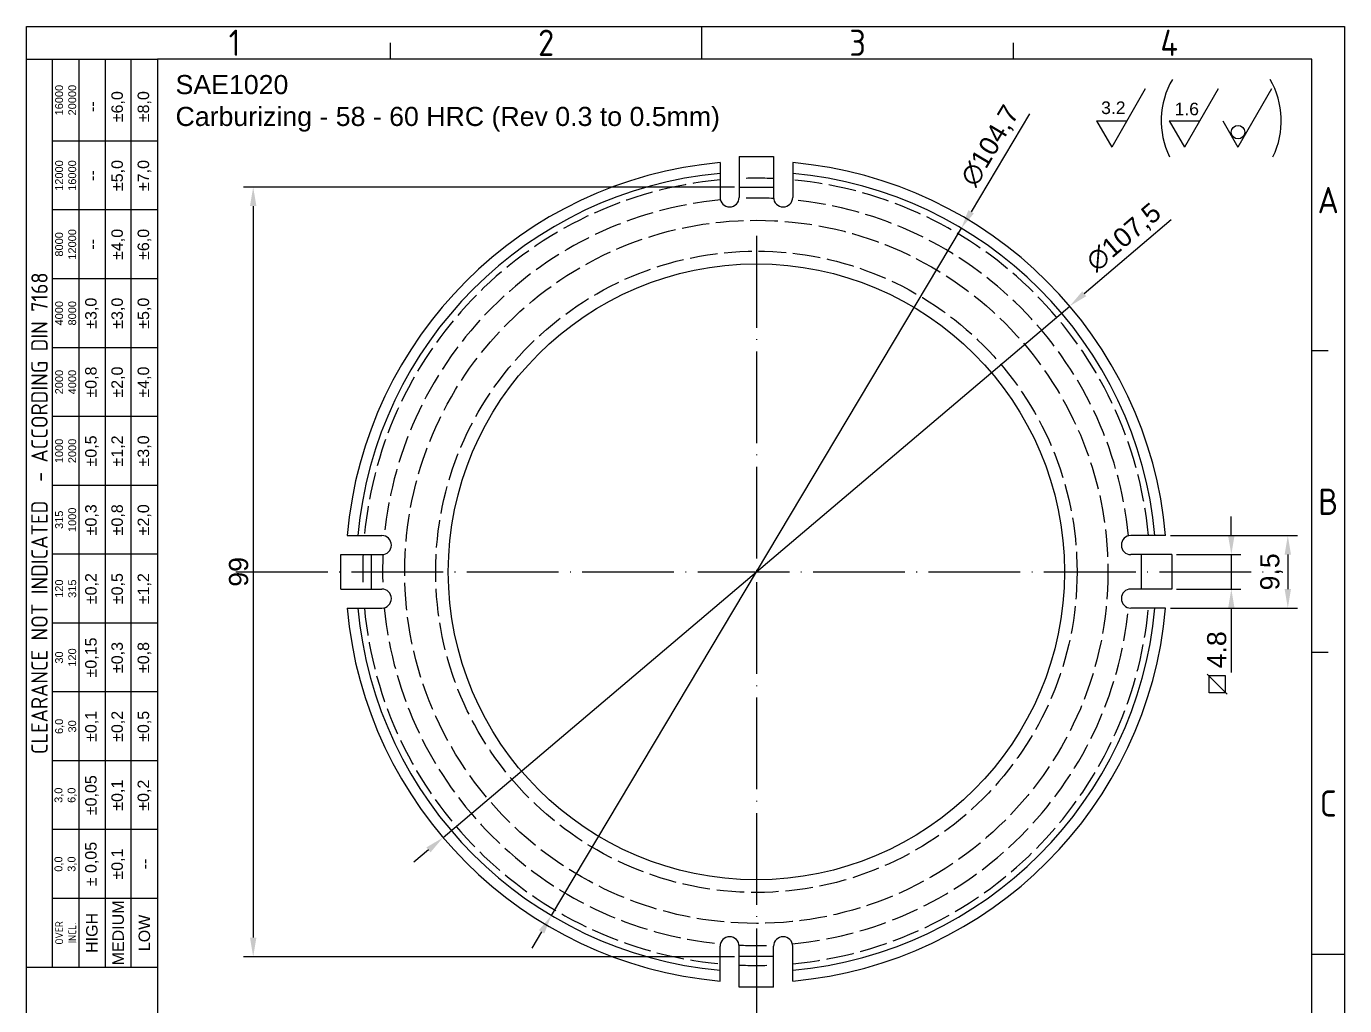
# Model space of a CAD drawing. Header units: millimetres. Extents: x 1860 to 2032, y 1235 to 1476.
# Drawn here: x 1859.6 to 2032.1, y 1348.2 to 1476.4 of the extents above; entities that cross this region are included whole.
import ezdxf
from ezdxf.enums import TextEntityAlignment as Align

# ---------------------------------------------------------------- set-up
doc = ezdxf.new("R2010")
doc.units = ezdxf.units.MM
doc.linetypes.add('ACAD_ISO02W100', pattern=[15, 12, -3])
doc.linetypes.add('ACAD_ISO04W100', pattern=[30, 24, -3, 0, -3])
for name, color, linetype, lineweight in [('AM_0', 7, 'Continuous', 30), ('AM_4', 1, 'ACAD_ISO04W100', 25), ('AM_5', 3, 'Continuous', 25), ('AM_9', 40, 'ACAD_ISO02W100', 25)]:
    doc.layers.add(name, color=color, linetype=linetype, lineweight=lineweight)
doc.styles.add('ACISOTS', font='isocp.shx', dxfattribs={"height": 1})
doc.styles.get("Standard").update_dxf_attribs({"font": 'arial.ttf'})
doc.dimstyles.new('ISO-25', dxfattribs={"dimtxt": 2.5, "dimasz": 2.5, "dimexe": 1.25, "dimexo": 0.625, "dimtad": 1, "dimtxsty": 'Standard', "dimcen": 2.5, "dimadec": 0, "dimazin": 0, "dimtfac": 1, "dimtmove": 0, "dimatfit": 3, "dimfxl": 1, "dimarcsym": 0})

# ---------------------------------------------------------------- blocks, each defined once
blk = doc.blocks.new('*D75')
at = {"layer": 'AM_5', "color": 0, "lineweight": -2, "ltscale": 0.5, "transparency": 16777216}
for p, q in [((2009.4, 1451.04), (1998.02, 1441.39)), ((1914.13, 1370.24), (1996.11, 1439.77)), ((1912.22, 1368.62), (1910.31, 1367))]:
    blk.add_line(p, q, dxfattribs=at)
at = {"layer": 'AM_5', "color": 0, "ltscale": 0.5, "transparency": 16777216}
for points in [[(1997.75, 1441.71), (1998.28, 1441.07), (1996.11, 1439.77)], [(1911.95, 1368.94), (1912.49, 1368.3), (1914.13, 1370.24)]]:
    blk.add_solid(points, dxfattribs=at)
at = {"layer": 'Defpoints', "color": 0, "ltscale": 0.5, "transparency": 16777216}
for p in [(1996.11, 1439.77), (1914.13, 1370.24)]:
    blk.add_point(p, dxfattribs=at)
at = {"layer": 'AM_5', "color": 0, "ltscale": 0.5, "transparency": 16777216, "insert": (2003.26, 1448.68), "char_height": 2.5, "attachment_point": 5, "rotation": 40.3026}
blk.add_mtext('∅107,5', dxfattribs=at)
blk = doc.blocks.new('*D76')
at = {"layer": 'AM_5', "color": 0, "lineweight": -2, "ltscale": 0.5, "transparency": 16777216}
for p, q in [((1990.85, 1464.91), (1983.21, 1452.11)), ((1928.3, 1360.04), (1981.93, 1449.96)), ((1927.02, 1357.9), (1925.74, 1355.75))]:
    blk.add_line(p, q, dxfattribs=at)
at = {"layer": 'AM_5', "color": 0, "ltscale": 0.5, "transparency": 16777216}
for points in [[(1982.85, 1452.33), (1983.57, 1451.9), (1981.93, 1449.96)], [(1926.66, 1358.11), (1927.38, 1357.68), (1928.3, 1360.04)]]:
    blk.add_solid(points, dxfattribs=at)
at = {"layer": 'Defpoints', "color": 0, "ltscale": 0.5, "transparency": 16777216}
for p in [(1981.93, 1449.96), (1928.3, 1360.04)]:
    blk.add_point(p, dxfattribs=at)
at = {"layer": 'AM_5', "color": 0, "ltscale": 0.5, "transparency": 16777216, "insert": (1985.81, 1460.7), "char_height": 2.5, "attachment_point": 5, "rotation": 59.1886}
blk.add_mtext('∅104,7', dxfattribs=at)
blk = doc.blocks.new('*D91')
at = {"layer": 'AM_5', "color": 0, "lineweight": -2, "ltscale": 0.5, "transparency": 16777216}
for p, q in [((2017.25, 1409.75), (2017.25, 1412.25)), ((2010.09, 1407.25), (2018.5, 1407.25)), ((2017.25, 1407.25), (2017.25, 1402.75)), ((2010.09, 1402.75), (2018.5, 1402.75)), ((2017.25, 1400.25), (2017.25, 1391.85))]:
    blk.add_line(p, q, dxfattribs=at)
at = {"layer": 'AM_5', "color": 0, "ltscale": 0.5, "transparency": 16777216}
for points in [[(2016.83, 1409.75), (2017.67, 1409.75), (2017.25, 1407.25)], [(2016.83, 1400.25), (2017.67, 1400.25), (2017.25, 1402.75)]]:
    blk.add_solid(points, dxfattribs=at)
at = {"layer": 'Defpoints', "color": 0, "ltscale": 0.5, "transparency": 16777216}
for p in [(2009.47, 1407.25), (2009.47, 1402.75), (2017.25, 1402.75)]:
    blk.add_point(p, dxfattribs=at)
at = {"layer": 'AM_5', "color": 0, "ltscale": 0.5, "transparency": 16777216, "insert": (2015.35, 1394.8), "char_height": 2.5, "attachment_point": 5, "rotation": 90}
blk.add_mtext('4.8', dxfattribs=at)
blk = doc.blocks.new('*D92')
at = {"layer": 'AM_5', "color": 0, "lineweight": -2, "ltscale": 0.5, "transparency": 16777216}
for p, q in [((2009.28, 1409.75), (2025.89, 1409.75)), ((2024.64, 1407.25), (2024.64, 1402.75)), ((2009.28, 1400.25), (2025.89, 1400.25))]:
    blk.add_line(p, q, dxfattribs=at)
at = {"layer": 'AM_5', "color": 0, "ltscale": 0.5, "transparency": 16777216}
for points in [[(2024.22, 1407.25), (2025.06, 1407.25), (2024.64, 1409.75)], [(2024.22, 1402.75), (2025.06, 1402.75), (2024.64, 1400.25)]]:
    blk.add_solid(points, dxfattribs=at)
at = {"layer": 'Defpoints', "color": 0, "ltscale": 0.5, "transparency": 16777216}
for p in [(2008.66, 1409.75), (2008.66, 1400.25), (2024.64, 1400.25)]:
    blk.add_point(p, dxfattribs=at)
at = {"layer": 'AM_5', "color": 0, "ltscale": 0.5, "transparency": 16777216, "insert": (2022.51, 1405), "char_height": 2.5, "attachment_point": 5, "rotation": 90}
blk.add_mtext('9,5', dxfattribs=at)
blk = doc.blocks.new('*D94')
at = {"layer": 'AM_5', "color": 0, "lineweight": -2, "ltscale": 0.5, "transparency": 16777216}
for p, q in [((1952.24, 1455.35), (1888.04, 1455.35)), ((1889.29, 1452.85), (1889.29, 1357.15)), ((1952.24, 1354.65), (1888.04, 1354.65))]:
    blk.add_line(p, q, dxfattribs=at)
at = {"layer": 'AM_5', "color": 0, "ltscale": 0.5, "transparency": 16777216}
for points in [[(1888.87, 1452.85), (1889.71, 1452.85), (1889.29, 1455.35)], [(1888.87, 1357.15), (1889.71, 1357.15), (1889.29, 1354.65)]]:
    blk.add_solid(points, dxfattribs=at)
at = {"layer": 'Defpoints', "color": 0, "ltscale": 0.5, "transparency": 16777216}
for p in [(1952.87, 1455.35), (1889.29, 1354.65), (1952.87, 1354.65)]:
    blk.add_point(p, dxfattribs=at)
at = {"layer": 'AM_5', "color": 0, "ltscale": 0.5, "transparency": 16777216, "insert": (1887.39, 1405), "char_height": 2.5, "attachment_point": 5, "rotation": 90}
blk.add_mtext('99', dxfattribs=at)

msp = doc.modelspace()

# ---------------------------------------------------------------- linework, layer by layer
at = {"color": 135, "lineweight": 25}
for p, q in [((1859.616, 1235.277), (1859.616, 1476.375)), ((1859.616, 1476.375), (2032.074, 1476.375)), ((1947.99, 1472.085), (1947.99, 1476.375)), ((2032.074, 1476.375), (2032.074, 1235.277)), ((1907.235, 1472.085), (1907.235, 1474.23)), ((1988.745, 1472.085), (1988.745, 1474.23)), ((1863.048, 1353.252), (1863.048, 1472.085)), ((1866.48, 1472.085), (1866.48, 1353.252)), ((1869.912, 1472.085), (1869.912, 1353.252)), ((1873.344, 1353.252), (1873.344, 1472.085)), ((1876.776, 1461.36), (1863.048, 1461.36)), ((1876.776, 1452.351), (1863.048, 1452.351)), ((1876.776, 1443.342), (1863.048, 1443.342)), ((1876.776, 1434.333), (1863.048, 1434.333)), ((2029.929, 1433.904), (2027.784, 1433.904)), ((1876.776, 1425.324), (1863.048, 1425.324)), ((1876.776, 1416.315), (1863.048, 1416.315)), ((1876.776, 1407.306), (1863.048, 1407.306)), ((1876.776, 1398.297), (1863.048, 1398.297)), ((2029.929, 1394.436), (2027.784, 1394.436)), ((1876.776, 1389.288), (1863.048, 1389.288)), ((1876.776, 1380.279), (1863.048, 1380.279)), ((1876.776, 1371.27), (1863.048, 1371.27)), ((1876.776, 1362.261), (1863.048, 1362.261)), ((2027.784, 1354.968), (2032.074, 1354.968))]:
    msp.add_line(p, q, dxfattribs=at)
for p, q in [((1876.776, 1472.085), (1876.776, 1239.567)), ((2027.784, 1472.085), (1876.776, 1472.085)), ((2027.784, 1239.567), (2027.784, 1472.085))]:
    msp.add_line(p, q)
msp.add_lwpolyline([(1876.776, 1472.085), (1876.776, 1353.252), (1859.616, 1353.252), (1859.616, 1472.085)], close=True, dxfattribs=at)
at = {"layer": 'AM_0', "ltscale": 0.5}
for p, q in [((1952.867, 1459.354), (1957.367, 1459.354)), ((1952.867, 1459.354), (1952.867, 1455.354)), ((1957.367, 1459.354), (1957.367, 1455.354)), ((1957.367, 1459.354), (1957.367, 1455.354)), ((1950.367, 1458.543), (1950.367, 1454.002)), ((1959.867, 1458.543), (1959.867, 1454.002)), ((1952.867, 1455.354), (1957.367, 1455.354)), ((1952.867, 1455.354), (1952.867, 1454.002)), ((1957.367, 1455.354), (1957.367, 1454.002)), ((1951.617, 1452.752), (1951.617, 1452.752)), ((1958.617, 1452.752), (1958.617, 1452.752)), ((1901.577, 1409.754), (1906.119, 1409.754)), ((2008.657, 1409.754), (2004.115, 1409.754)), ((1907.369, 1408.504), (1907.369, 1408.504)), ((2002.865, 1408.504), (2002.865, 1408.504)), ((1900.767, 1402.754), (1900.767, 1407.254)), ((1900.767, 1407.254), (1904.767, 1407.254)), ((1900.767, 1407.254), (1904.767, 1407.254)), ((1904.767, 1402.754), (1904.767, 1407.254)), ((1904.767, 1407.254), (1906.119, 1407.254)), ((2005.467, 1407.254), (2004.115, 1407.254)), ((2009.467, 1407.254), (2005.467, 1407.254)), ((2005.467, 1407.254), (2005.467, 1402.754)), ((2009.467, 1407.254), (2009.467, 1402.754)), ((1900.767, 1402.754), (1904.767, 1402.754)), ((1904.767, 1402.754), (1906.119, 1402.754)), ((2005.467, 1402.754), (2004.115, 1402.754)), ((2009.467, 1402.754), (2005.467, 1402.754)), ((2009.467, 1402.754), (2005.467, 1402.754)), ((1907.369, 1401.504), (1907.369, 1401.504)), ((2002.865, 1401.504), (2002.865, 1401.504)), ((1901.577, 1400.254), (1906.119, 1400.254)), ((2008.657, 1400.254), (2004.115, 1400.254)), ((1951.617, 1357.256), (1951.617, 1357.256)), ((1958.617, 1357.256), (1958.617, 1357.256)), ((1950.367, 1351.464), (1950.367, 1356.006)), ((1952.867, 1354.654), (1952.867, 1356.006)), ((1957.367, 1354.654), (1957.367, 1356.006)), ((1959.867, 1351.464), (1959.867, 1356.006)), ((1952.867, 1350.654), (1952.867, 1354.654)), ((1957.367, 1354.654), (1952.867, 1354.654)), ((1952.867, 1350.654), (1952.867, 1354.654)), ((1957.367, 1350.654), (1957.367, 1354.654)), ((1957.367, 1350.654), (1952.867, 1350.654))]:
    msp.add_line(p, q, dxfattribs=at)
msp.add_circle((1955.117, 1405.004), 40.3, dxfattribs=at)
for centre, radius, start, end in [((1955.117, 1405.004), 53.75, 95.06996, 174.93004), ((1955.117, 1405.004), 53.75, 5.06996, 84.93004), ((1955.117, 1405.004), 52.35, 95.20592, 174.79408), ((1955.117, 1405.004), 52.35, 5.20592, 84.79408), ((1951.617, 1454.002), 1.25, 180, 270), ((1951.617, 1454.002), 1.25, 270, 0), ((1958.617, 1454.002), 1.25, 180, 270), ((1958.617, 1454.002), 1.25, 270, 0), ((1906.119, 1408.504), 1.25, 0, 90), ((2004.115, 1408.504), 1.25, 90, 180), ((1906.119, 1408.504), 1.25, 270, 0), ((2004.115, 1408.504), 1.25, 180, 270), ((1906.119, 1401.504), 1.25, 360, 90), ((2004.115, 1401.504), 1.25, 90, 180), ((1906.119, 1401.504), 1.25, 270, 0), ((2004.115, 1401.504), 1.25, 180, 270), ((1955.117, 1405.004), 53.75, 185.06996, 264.93004), ((1955.117, 1405.004), 52.35, 185.20592, 264.79408), ((1955.117, 1405.004), 53.75, 275.06996, 354.93004), ((1955.117, 1405.004), 52.35, 275.20592, 354.79408), ((1951.617, 1356.006), 1.25, 90, 180), ((1951.617, 1356.006), 1.25, 0, 90), ((1958.617, 1356.006), 1.25, 90, 180), ((1958.617, 1356.006), 1.25, 0, 90)]:
    msp.add_arc(centre, radius, start, end, dxfattribs=at)
at = {"layer": 'AM_4', "ltscale": 0.5}
for p, q in [((1955.117, 1448.947), (1955.117, 1304.368)), ((1887.038, 1405.004), (2023.196, 1405.004))]:
    msp.add_line(p, q, dxfattribs=at)
at = {"layer": 'AM_5'}
for p, q in [((2005.996, 1468.187), (2001.6, 1460.573)), ((2015.515, 1468.187), (2011.119, 1460.573)), ((2022.514, 1468.187), (2018.119, 1460.573)), ((1999.602, 1464.034), (2003.598, 1464.034)), ((1999.602, 1464.034), (2001.6, 1460.573)), ((2009.121, 1464.034), (2013.117, 1464.034)), ((2009.121, 1464.034), (2011.119, 1460.573)), ((2016.121, 1464.034), (2018.119, 1460.573))]:
    msp.add_line(p, q, dxfattribs=at)
at = {"layer": 'AM_5', "ltscale": 0.5}
msp.add_line((2016.708, 1388.993), (2014.095, 1391.606), dxfattribs=at)
msp.add_lwpolyline([(2014.346, 1389.156), (2014.346, 1391.444), (2016.457, 1391.444), (2016.457, 1389.156)], close=True, dxfattribs=at)
at = {"layer": 'AM_5'}
msp.add_circle((2018.126, 1462.534), 0.886, dxfattribs=at)
for centre, start, end in [((2018.842, 1464.026), 149.81687, 205.95777), ((2013.025, 1464.026), 334.04223, 30.18313)]:
    msp.add_arc(centre, 10.76, start, end, dxfattribs=at)
at = {"layer": 'AM_9', "ltscale": 0.3}
for radius in [46, 41.95]:
    msp.add_circle((1955.117, 1405.004), radius, dxfattribs=at)
for radius, start, end in [(51.5, 95.29208, 174.70792), (51.5, 87.49599, 92.50401), (51.5, 5.29208, 84.70792), (48.9, 87.35214, 92.64786), (48.9, 95.52371, 174.47629), (48.9, 5.52371, 84.47629), (48.9, 177.35214, 182.64786), (51.5, 177.49599, 182.50401), (51.5, 185.29208, 264.70792), (48.9, 185.52371, 264.47629), (48.9, 275.52371, 354.47629), (51.5, 275.29208, 354.70792), (48.9, 267.35214, 272.64786), (51.5, 267.49599, 272.50401)]:
    msp.add_arc((1955.117, 1405.004), radius, start, end, dxfattribs=at)

# ---------------------------------------------------------------- texts
at = {"color": 135, "lineweight": 25, "style": 'ACISOTS'}
for s, p in [('1', (1886.858, 1474.23)), ('2', (1927.613, 1474.23)), ('3', (1968.368, 1474.23)), ('4', (2009.123, 1474.23)), ('A', (2029.929, 1453.638)), ('B', (2029.929, 1414.17)), ('C', (2029.929, 1374.702))]:
    msp.add_text(s, height=3.432, dxfattribs=at).set_placement(p, align=Align.MIDDLE)
at = {"color": 135, "lineweight": 25, "attachment_point": 5, "rotation": 90}
for s, insert, char_height, width in [('16000\\P20000', (1864.764, 1466.722), 1.0296, 10.725), ('±6,0', (1871.628, 1465.864), 1.5015, 9.009), ('±8,0', (1875.06, 1465.864), 1.5015, 9.009), ('--', (1868.196, 1465.864), 1.5015, 9.009), ('12000\\P16000', (1864.764, 1456.855), 1.0296, 9.009), ('--', (1868.196, 1456.855), 1.5015, 9.009), ('±5,0', (1871.628, 1456.855), 1.5015, 9.009), ('±7,0', (1875.06, 1456.855), 1.5015, 9.009), ('8000\\P12000', (1864.764, 1447.846), 1.0296, 9.009), ('±4,0', (1871.628, 1447.846), 1.5015, 9.009), ('±6,0', (1875.06, 1447.846), 1.5015, 9.009), ('--', (1868.196, 1447.846), 1.5015, 9.009), ('{\\Fisocp.shx|c0;CLEARANCE NOT INDICATED  - ACCORDING DIN 7168}', (1861.332, 1412.668), 2.145, 118.833), ('4000\\P8000', (1864.764, 1438.837), 1.0296, 9.009), ('±3,0', (1868.196, 1438.837), 1.5015, 9.009), ('±3,0', (1871.628, 1438.837), 1.5015, 9.009), ('±5,0', (1875.06, 1438.837), 1.5015, 9.009), ('±0,8', (1868.196, 1429.828), 1.5015, 9.009), ('±2,0', (1871.628, 1429.828), 1.5015, 9.009), ('±4,0', (1875.06, 1429.828), 1.5015, 9.009), ('2000\\P4000', (1864.764, 1429.828), 1.0296, 9.009), ('1000\\P2000', (1864.764, 1420.819), 1.0296, 9.009), ('±0,5', (1868.196, 1420.819), 1.5015, 9.009), ('±1,2', (1871.628, 1420.819), 1.5015, 9.009), ('±3,0', (1875.06, 1420.819), 1.5015, 9.009), ('315\\P1000', (1864.764, 1411.81), 1.0296, 9.009), ('±0,3', (1868.196, 1411.81), 1.5015, 9.009), ('±0,8', (1871.628, 1411.81), 1.5015, 9.009), ('±2,0', (1875.06, 1411.81), 1.5015, 9.009), ('120\\P315', (1864.764, 1402.801), 1.0296, 9.009), ('±0,2', (1868.196, 1402.801), 1.5015, 9.009), ('±0,5', (1871.628, 1402.801), 1.5015, 9.009), ('±1,2', (1875.06, 1402.801), 1.5015, 9.009), ('±0,15', (1868.196, 1393.792), 1.5015, 9.009), ('±0,3', (1871.628, 1393.792), 1.5015, 9.009), ('±0,8', (1875.06, 1393.792), 1.5015, 9.009), ('30\\P120', (1864.764, 1393.792), 1.0296, 9.009), ('±0,1', (1868.196, 1384.783), 1.5015, 9.009), ('±0,2', (1871.628, 1384.783), 1.5015, 9.009), ('±0,5', (1875.06, 1384.783), 1.5015, 9.009), ('6,0\\P30', (1864.764, 1384.783), 1.0296, 9.009), ('±0,05', (1868.196, 1375.774), 1.5015, 9.009), ('3,0\\P6,0', (1864.764, 1375.774), 1.0296, 9.009), ('±0,1', (1871.628, 1375.774), 1.5015, 9.009), ('±0,2', (1875.06, 1375.774), 1.5015, 9.009), ('± 0,05', (1868.196, 1366.765), 1.5015, 9.009), ('0,0\\P3,0', (1864.764, 1366.765), 1.0296, 9.009), ('\\pt4.79529;±0,1', (1871.628, 1366.765), 1.5015, 9.009), ('--', (1875.06, 1366.765), 1.5015, 9.009), ('MEDIUM', (1871.628, 1357.756), 1.5015, 9.009), ('{\\Fisocp.shx|c0;OVER\\PINCL.}', (1864.764, 1357.756), 1.0296, 9.009), ('HIGH', (1868.196, 1357.756), 1.5015, 9.009), ('LOW', (1875.06, 1357.756), 1.5015, 9.009)]:
    msp.add_mtext(s, dxfattribs=dict(at, insert=insert, char_height=char_height, width=width))
at = {"layer": 'AM_5', "ltscale": 0.5, "insert": (1879.132, 1470.007), "char_height": 2.5, "attachment_point": 1}
msp.add_mtext_dynamic_manual_height_columns('SAE1020\\PCarburizing - 58 - 60 HRC (Rev 0.3 to 0.5mm)', width=112.35148, gutter_width=12.5, heights=[0], dxfattribs=at)
at = {"layer": 'AM_5', "char_height": 1.6445, "attachment_point": 1}
for s, insert in [('3.2', (2000.219, 1466.547)), ('1.6', (2009.825, 1466.388))]:
    msp.add_mtext_dynamic_manual_height_columns(s, width=18.23779, gutter_width=12.5, heights=[0], dxfattribs=dict(at, insert=insert))

# ---------------------------------------------------------------- dimensions: what is measured, and where the dimension line sits
at = {"layer": 'AM_5', "ltscale": 0.5}
for p1, p2, picture, middle in [((1928.303, 1360.042), (1981.931, 1449.965), '*D76', (1985.807, 1460.697)), ((1914.125, 1370.237), (1996.109, 1439.77), '*D75', (2003.257, 1448.677))]:
    dim = msp.add_diameter_dim_2p(p1=p1, p2=p2, dimstyle='ISO-25', dxfattribs=at)
    dim.commit()
    dim.dimension.update_dxf_attribs({"geometry": picture, "text_midpoint": middle})
for base, p1, p2, text, picture, middle in [((1889.291, 1354.654), (1952.867, 1455.354), (1952.867, 1354.654), '99', '*D94', (1887.39, 1405.004)), ((2017.249, 1402.754), (2009.467, 1407.254), (2009.467, 1402.754), '4.8', '*D91', (2015.348, 1394.8))]:
    dim = msp.add_linear_dim(base=base, p1=p1, p2=p2, angle=90, text=text, dimstyle='ISO-25', dxfattribs=at)
    dim.commit()
    dim.dimension.update_dxf_attribs({"geometry": picture, "text_midpoint": middle})
dim = msp.add_linear_dim(base=(2024.64, 1400.254), p1=(2008.657, 1409.754), p2=(2008.657, 1400.254), angle=90, dimstyle='ISO-25', dxfattribs=at)
dim.commit()
dim.dimension.update_dxf_attribs({"geometry": '*D92', "text_midpoint": (2022.513, 1405.004)})

doc.saveas('drawing.dxf')
